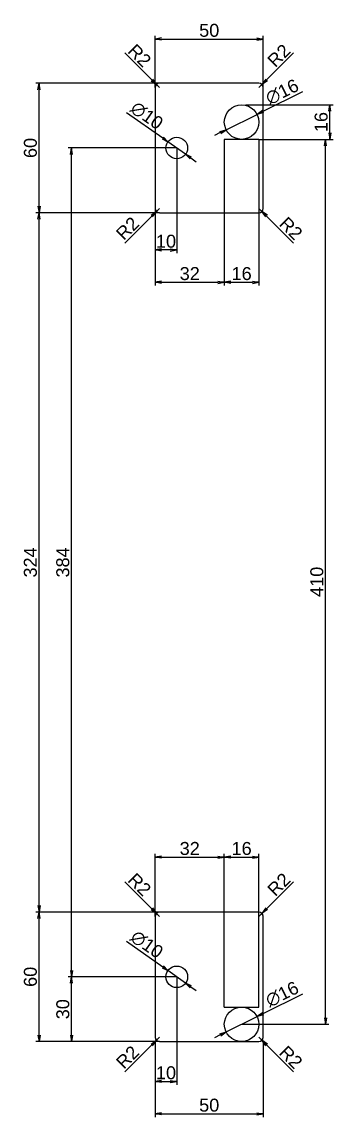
# Model space of a CAD drawing. Header units: inches. Extents: x -878 to 320, y -1900 to 282.
# Drawn here: x -492 to -348, y -1900 to -1392 of the extents above; entities that cross this region are included whole.
import ezdxf

# ---------------------------------------------------------------- set-up
doc = ezdxf.new("R2010")
doc.units = ezdxf.units.IN
doc.header["$LTSCALE"] = 15
doc.header["$MEASUREMENT"] = 0
doc.header["$PDMODE"] = 3
doc.header["$PDSIZE"] = 5
doc.layers.add('DIM', color=5, linetype='Continuous', lineweight=13)
doc.styles.get("Standard").update_dxf_attribs({"font": 'arial.ttf'})
doc.dimstyles.new('DIM', dxfattribs={"dimscale": 1.5, "dimtxt": 4, "dimasz": 2, "dimexe": 1, "dimexo": 0, "dimtad": 1, "dimdsep": 46, "dimtxsty": 'Standard', "dimblk": 'OPEN', "dimcen": 0, "dimclrd": 5, "dimclre": 5, "dimclrt": 2, "dimazin": 2, "dimtfac": 1, "dimtix": 1, "dimtmove": 0, "dimatfit": 3, "dimldrblk": 'OPEN', "dimfxl": 1, "dimtolj": 1, "dimtzin": 0, "dimlwd": 25, "dimlwe": 25, "dimarcsym": 0})

# ---------------------------------------------------------------- blocks, each defined once
blk = doc.blocks.new('_Open')
at = {"color": 0, "linetype": 'Continuous', "lineweight": -2}
for p, q in [((-1, 0.17), (0, 0)), ((-1, -0.17), (0, 0)), ((0, 0), (-1, 0))]:
    blk.add_line(p, q, dxfattribs=at)
blk = doc.blocks.new('*D147')
at = {"layer": 'Defpoints', "color": 0, "transparency": 16777216}
for p in [(-419.95, -1834.64), (-429.95, -1864.64), (-419.95, -1883.12)]:
    blk.add_point(p, dxfattribs=at)
at = {"layer": 'DIM', "color": 5, "lineweight": 25, "transparency": 16777216}
for p, q in [((-419.95, -1834.64), (-419.95, -1884.62)), ((-429.95, -1864.64), (-429.95, -1884.62)), ((-426.95, -1883.12), (-422.95, -1883.12))]:
    blk.add_line(p, q, dxfattribs=at)
at = {"layer": 'DIM', "color": 5, "lineweight": 25, "transparency": 16777216, "xscale": 3, "yscale": 3, "zscale": 3, "rotation": 180}
blk.add_blockref('_Open', (-429.95, -1883.12), dxfattribs=at)
at = {"layer": 'DIM', "color": 5, "lineweight": 25, "transparency": 16777216, "xscale": 3, "yscale": 3, "zscale": 3}
blk.add_blockref('_Open', (-419.95, -1883.12), dxfattribs=at)
at = {"layer": 'DIM', "color": 2, "transparency": 16777216, "insert": (-424.95, -1879.12), "char_height": 6, "attachment_point": 5}
blk.add_mtext('\\A1;10', dxfattribs=at)
blk = doc.blocks.new('*D148')
at = {"layer": 'Defpoints', "color": 0, "transparency": 16777216}
for p in [(-429.95, -1864.64), (-379.95, -1864.64), (-379.95, -1898.12)]:
    blk.add_point(p, dxfattribs=at)
at = {"layer": 'DIM', "color": 5, "lineweight": 25, "transparency": 16777216}
for p, q in [((-429.95, -1864.64), (-429.95, -1899.62)), ((-379.95, -1864.64), (-379.95, -1899.62)), ((-426.95, -1898.12), (-382.95, -1898.12))]:
    blk.add_line(p, q, dxfattribs=at)
at = {"layer": 'DIM', "color": 5, "lineweight": 25, "transparency": 16777216, "xscale": 3, "yscale": 3, "zscale": 3, "rotation": 180}
blk.add_blockref('_Open', (-429.95, -1898.12), dxfattribs=at)
at = {"layer": 'DIM', "color": 5, "lineweight": 25, "transparency": 16777216, "xscale": 3, "yscale": 3, "zscale": 3}
blk.add_blockref('_Open', (-379.95, -1898.12), dxfattribs=at)
at = {"layer": 'DIM', "color": 2, "transparency": 16777216, "insert": (-404.95, -1894.12), "char_height": 6, "attachment_point": 5}
blk.add_mtext('\\A1;50', dxfattribs=at)
blk = doc.blocks.new('*D150')
at = {"layer": 'Defpoints', "color": 0, "transparency": 16777216}
for p in [(-424.02, -1831.74), (-415.87, -1837.54)]:
    blk.add_point(p, dxfattribs=at)
at = {"layer": 'DIM', "color": 5, "lineweight": 25, "transparency": 16777216}
for p, q in [((-443.17, -1818.13), (-426.47, -1830)), ((-415.87, -1837.54), (-424.02, -1831.74)), ((-413.43, -1839.27), (-410.98, -1841.01))]:
    blk.add_line(p, q, dxfattribs=at)
at = {"layer": 'DIM', "color": 5, "lineweight": 25, "transparency": 16777216, "xscale": 3, "yscale": 3, "zscale": 3}
for p, rotation in [((-424.02, -1831.74), 324.5901381980799), ((-415.87, -1837.54), 144.5901381980799)]:
    blk.add_blockref('_Open', p, dxfattribs=dict(at, rotation=rotation))
at = {"layer": 'DIM', "color": 2, "transparency": 16777216, "insert": (-433.83, -1819.65), "char_height": 6, "attachment_point": 5, "rotation": 324.5901}
blk.add_mtext('\\A1;∅10', dxfattribs=at)
blk = doc.blocks.new('*D151')
at = {"layer": 'Defpoints', "color": 0, "transparency": 16777216}
for p in [(-424.02, -1447.74), (-415.87, -1453.54)]:
    blk.add_point(p, dxfattribs=at)
at = {"layer": 'DIM', "color": 5, "lineweight": 25, "transparency": 16777216}
for p, q in [((-443.17, -1434.13), (-426.47, -1446)), ((-415.87, -1453.54), (-424.02, -1447.74)), ((-413.43, -1455.27), (-410.98, -1457.01))]:
    blk.add_line(p, q, dxfattribs=at)
at = {"layer": 'DIM', "color": 5, "lineweight": 25, "transparency": 16777216, "xscale": 3, "yscale": 3, "zscale": 3}
for p, rotation in [((-424.02, -1447.74), 324.5901381980779), ((-415.87, -1453.54), 144.5901381980778)]:
    blk.add_blockref('_Open', p, dxfattribs=dict(at, rotation=rotation))
at = {"layer": 'DIM', "color": 2, "transparency": 16777216, "insert": (-433.83, -1435.65), "char_height": 6, "attachment_point": 5, "rotation": 324.5901}
blk.add_mtext('\\A1;∅10', dxfattribs=at)
blk = doc.blocks.new('*D152')
at = {"layer": 'Defpoints', "color": 0, "transparency": 16777216}
for p in [(-382.78, -1435.09), (-397.12, -1442.19)]:
    blk.add_point(p, dxfattribs=at)
at = {"layer": 'DIM', "color": 5, "lineweight": 25, "transparency": 16777216}
for p, q in [((-361.73, -1424.66), (-380.09, -1433.76)), ((-397.12, -1442.19), (-382.78, -1435.09)), ((-399.81, -1443.52), (-402.49, -1444.85))]:
    blk.add_line(p, q, dxfattribs=at)
at = {"layer": 'DIM', "color": 5, "lineweight": 25, "transparency": 16777216, "xscale": 3, "yscale": 3, "zscale": 3}
for p, rotation in [((-382.78, -1435.09), 206.3576592580055), ((-397.12, -1442.19), 26.35765925800555)]:
    blk.add_blockref('_Open', p, dxfattribs=dict(at, rotation=rotation))
at = {"layer": 'DIM', "color": 2, "transparency": 16777216, "insert": (-371.19, -1424.69), "char_height": 6, "attachment_point": 5, "rotation": 26.3577}
blk.add_mtext('\\A1;∅16', dxfattribs=at)
blk = doc.blocks.new('*D153')
at = {"layer": 'Defpoints', "color": 0, "transparency": 16777216}
for p in [(-382.78, -1853.09), (-397.12, -1860.19)]:
    blk.add_point(p, dxfattribs=at)
at = {"layer": 'DIM', "color": 5, "lineweight": 25, "transparency": 16777216}
for p, q in [((-361.73, -1842.66), (-380.09, -1851.76)), ((-397.12, -1860.19), (-382.78, -1853.09)), ((-399.81, -1861.52), (-402.49, -1862.85))]:
    blk.add_line(p, q, dxfattribs=at)
at = {"layer": 'DIM', "color": 5, "lineweight": 25, "transparency": 16777216, "xscale": 3, "yscale": 3, "zscale": 3}
for p, rotation in [((-382.78, -1853.09), 206.3576592580048), ((-397.12, -1860.19), 26.35765925800483)]:
    blk.add_blockref('_Open', p, dxfattribs=dict(at, rotation=rotation))
at = {"layer": 'DIM', "color": 2, "transparency": 16777216, "insert": (-371.19, -1842.69), "char_height": 6, "attachment_point": 5, "rotation": 26.3577}
blk.add_mtext('\\A1;∅16', dxfattribs=at)
blk = doc.blocks.new('*D154')
at = {"layer": 'Defpoints', "color": 0, "transparency": 16777216}
for p in [(-380.53, -1805.22), (-381.95, -1806.64)]:
    blk.add_point(p, dxfattribs=at)
at = {"layer": 'DIM', "color": 5, "lineweight": 25, "transparency": 16777216}
for p, q in [((-365.87, -1790.56), (-378.41, -1803.1)), ((-381.95, -1806.64), (-380.53, -1805.22))]:
    blk.add_line(p, q, dxfattribs=at)
blk.add_arc((-381.95, -1806.64), 2, 2.0282, 90, dxfattribs=at)
at = {"layer": 'DIM', "color": 5, "lineweight": 25, "transparency": 16777216, "xscale": 3, "yscale": 3, "zscale": 3, "rotation": 224.9999999999954}
blk.add_blockref('_Open', (-380.53, -1805.22), dxfattribs=at)
at = {"layer": 'DIM', "color": 2, "transparency": 16777216, "insert": (-372.72, -1791.83), "char_height": 6, "attachment_point": 5, "rotation": 45}
blk.add_mtext('\\A1;R2', dxfattribs=at)
blk = doc.blocks.new('*D155')
at = {"layer": 'Defpoints', "color": 0, "transparency": 16777216}
for p in [(-429.36, -1864.05), (-427.95, -1862.64)]:
    blk.add_point(p, dxfattribs=at)
at = {"layer": 'DIM', "color": 5, "lineweight": 25, "transparency": 16777216}
for p, q in [((-444.03, -1878.72), (-431.48, -1866.17)), ((-427.95, -1862.64), (-429.36, -1864.05))]:
    blk.add_line(p, q, dxfattribs=at)
blk.add_arc((-427.95, -1862.64), 2, 182.0282, 270, dxfattribs=at)
at = {"layer": 'DIM', "color": 5, "lineweight": 25, "transparency": 16777216, "xscale": 3, "yscale": 3, "zscale": 3, "rotation": 45}
blk.add_blockref('_Open', (-429.36, -1864.05), dxfattribs=at)
at = {"layer": 'DIM', "color": 2, "transparency": 16777216, "insert": (-442.76, -1871.87), "char_height": 6, "attachment_point": 5, "rotation": 45}
blk.add_mtext('\\A1;R2', dxfattribs=at)
blk = doc.blocks.new('*D156')
at = {"layer": 'Defpoints', "color": 0, "transparency": 16777216}
for p in [(-381.95, -1862.64), (-380.53, -1864.05)]:
    blk.add_point(p, dxfattribs=at)
at = {"layer": 'DIM', "color": 5, "lineweight": 25, "transparency": 16777216}
for p, q in [((-381.95, -1862.64), (-380.53, -1864.05)), ((-365.87, -1878.72), (-378.41, -1866.17))]:
    blk.add_line(p, q, dxfattribs=at)
blk.add_arc((-381.95, -1862.64), 2, 270, 357.9718, dxfattribs=at)
at = {"layer": 'DIM', "color": 5, "lineweight": 25, "transparency": 16777216, "xscale": 3, "yscale": 3, "zscale": 3, "rotation": 135.0000000000046}
blk.add_blockref('_Open', (-380.53, -1864.05), dxfattribs=at)
at = {"layer": 'DIM', "color": 2, "transparency": 16777216, "insert": (-367.13, -1871.87), "char_height": 6, "attachment_point": 5, "rotation": 315}
blk.add_mtext('\\A1;R2', dxfattribs=at)
blk = doc.blocks.new('*D157')
at = {"layer": 'Defpoints', "color": 0, "transparency": 16777216}
for p in [(-429.36, -1805.22), (-427.95, -1806.64)]:
    blk.add_point(p, dxfattribs=at)
at = {"layer": 'DIM', "color": 5, "lineweight": 25, "transparency": 16777216}
for p, q in [((-444.03, -1790.56), (-431.48, -1803.1)), ((-427.95, -1806.64), (-429.36, -1805.22))]:
    blk.add_line(p, q, dxfattribs=at)
blk.add_arc((-427.95, -1806.64), 2, 90, 177.9718, dxfattribs=at)
at = {"layer": 'DIM', "color": 5, "lineweight": 25, "transparency": 16777216, "xscale": 3, "yscale": 3, "zscale": 3, "rotation": 315}
blk.add_blockref('_Open', (-429.36, -1805.22), dxfattribs=at)
at = {"layer": 'DIM', "color": 2, "transparency": 16777216, "insert": (-437.18, -1791.83), "char_height": 6, "attachment_point": 5, "rotation": 315}
blk.add_mtext('\\A1;R2', dxfattribs=at)
blk = doc.blocks.new('*D135')
at = {"layer": 'Defpoints', "color": 0, "transparency": 16777216}
for p in [(-381.95, -1422.64), (-380.53, -1421.22)]:
    blk.add_point(p, dxfattribs=at)
at = {"layer": 'DIM', "color": 5, "lineweight": 25, "transparency": 16777216}
for p, q in [((-365.87, -1406.56), (-378.41, -1419.1)), ((-381.95, -1422.64), (-380.53, -1421.22))]:
    blk.add_line(p, q, dxfattribs=at)
blk.add_arc((-381.95, -1422.64), 2, 2.0282, 90, dxfattribs=at)
at = {"layer": 'DIM', "color": 5, "lineweight": 25, "transparency": 16777216, "xscale": 3, "yscale": 3, "zscale": 3, "rotation": 225.0000000000035}
blk.add_blockref('_Open', (-380.53, -1421.22), dxfattribs=at)
at = {"layer": 'DIM', "color": 2, "transparency": 16777216, "insert": (-372.72, -1407.83), "char_height": 6, "attachment_point": 5, "rotation": 45}
blk.add_mtext('\\A1;R2', dxfattribs=at)
blk = doc.blocks.new('*D136')
at = {"layer": 'Defpoints', "color": 0, "transparency": 16777216}
for p in [(-381.95, -1478.64), (-380.53, -1480.05)]:
    blk.add_point(p, dxfattribs=at)
at = {"layer": 'DIM', "color": 5, "lineweight": 25, "transparency": 16777216}
for p, q in [((-381.95, -1478.64), (-380.53, -1480.05)), ((-365.87, -1494.72), (-378.41, -1482.17))]:
    blk.add_line(p, q, dxfattribs=at)
blk.add_arc((-381.95, -1478.64), 2, 270, 357.9718, dxfattribs=at)
at = {"layer": 'DIM', "color": 5, "lineweight": 25, "transparency": 16777216, "xscale": 3, "yscale": 3, "zscale": 3, "rotation": 135.0000000000046}
blk.add_blockref('_Open', (-380.53, -1480.05), dxfattribs=at)
at = {"layer": 'DIM', "color": 2, "transparency": 16777216, "insert": (-367.13, -1487.87), "char_height": 6, "attachment_point": 5, "rotation": 315}
blk.add_mtext('\\A1;R2', dxfattribs=at)
blk = doc.blocks.new('*D137')
at = {"layer": 'Defpoints', "color": 0, "transparency": 16777216}
for p in [(-429.36, -1480.05), (-427.95, -1478.64)]:
    blk.add_point(p, dxfattribs=at)
at = {"layer": 'DIM', "color": 5, "lineweight": 25, "transparency": 16777216}
for p, q in [((-427.95, -1478.64), (-429.36, -1480.05)), ((-444.03, -1494.72), (-431.48, -1482.17))]:
    blk.add_line(p, q, dxfattribs=at)
blk.add_arc((-427.95, -1478.64), 2, 182.0282, 270, dxfattribs=at)
at = {"layer": 'DIM', "color": 5, "lineweight": 25, "transparency": 16777216, "xscale": 3, "yscale": 3, "zscale": 3, "rotation": 45}
blk.add_blockref('_Open', (-429.36, -1480.05), dxfattribs=at)
at = {"layer": 'DIM', "color": 2, "transparency": 16777216, "insert": (-442.76, -1487.87), "char_height": 6, "attachment_point": 5, "rotation": 45}
blk.add_mtext('\\A1;R2', dxfattribs=at)
blk = doc.blocks.new('*D138')
at = {"layer": 'Defpoints', "color": 0, "transparency": 16777216}
for p in [(-429.36, -1421.22), (-427.95, -1422.64)]:
    blk.add_point(p, dxfattribs=at)
at = {"layer": 'DIM', "color": 5, "lineweight": 25, "transparency": 16777216}
for p, q in [((-444.03, -1406.56), (-431.48, -1419.1)), ((-427.95, -1422.64), (-429.36, -1421.22))]:
    blk.add_line(p, q, dxfattribs=at)
blk.add_arc((-427.95, -1422.64), 2, 90, 177.9718, dxfattribs=at)
at = {"layer": 'DIM', "color": 5, "lineweight": 25, "transparency": 16777216, "xscale": 3, "yscale": 3, "zscale": 3, "rotation": 314.9999999999977}
blk.add_blockref('_Open', (-429.36, -1421.22), dxfattribs=at)
at = {"layer": 'DIM', "color": 2, "transparency": 16777216, "insert": (-437.18, -1407.83), "char_height": 6, "attachment_point": 5, "rotation": 315}
blk.add_mtext('\\A1;R2', dxfattribs=at)
blk = doc.blocks.new('*D139')
at = {"layer": 'Defpoints', "color": 0, "transparency": 16777216}
for p in [(-468.68, -1834.64), (-419.95, -1834.64), (-427.95, -1864.64)]:
    blk.add_point(p, dxfattribs=at)
at = {"layer": 'DIM', "color": 5, "lineweight": 25, "transparency": 16777216}
for p, q in [((-419.95, -1834.64), (-470.18, -1834.64)), ((-468.68, -1861.64), (-468.68, -1837.64)), ((-427.95, -1864.64), (-470.18, -1864.64))]:
    blk.add_line(p, q, dxfattribs=at)
at = {"layer": 'DIM', "color": 5, "lineweight": 25, "transparency": 16777216, "xscale": 3, "yscale": 3, "zscale": 3}
for p, rotation in [((-468.68, -1834.64), 90), ((-468.68, -1864.64), 270)]:
    blk.add_blockref('_Open', p, dxfattribs=dict(at, rotation=rotation))
at = {"layer": 'DIM', "color": 2, "transparency": 16777216, "insert": (-472.68, -1849.64), "char_height": 6, "attachment_point": 5, "rotation": 90}
blk.add_mtext('\\A1;30', dxfattribs=at)
blk = doc.blocks.new('*D140')
at = {"layer": 'Defpoints', "color": 0, "transparency": 16777216}
for p in [(-468.68, -1450.64), (-419.95, -1450.64), (-419.95, -1834.64)]:
    blk.add_point(p, dxfattribs=at)
at = {"layer": 'DIM', "color": 5, "lineweight": 25, "transparency": 16777216}
for p, q in [((-419.95, -1450.64), (-470.18, -1450.64)), ((-468.68, -1831.64), (-468.68, -1453.64)), ((-419.95, -1834.64), (-470.18, -1834.64))]:
    blk.add_line(p, q, dxfattribs=at)
at = {"layer": 'DIM', "color": 5, "lineweight": 25, "transparency": 16777216, "xscale": 3, "yscale": 3, "zscale": 3}
for p, rotation in [((-468.68, -1450.64), 90), ((-468.68, -1834.64), 270)]:
    blk.add_blockref('_Open', p, dxfattribs=dict(at, rotation=rotation))
at = {"layer": 'DIM', "color": 2, "transparency": 16777216, "insert": (-472.68, -1642.64), "char_height": 6, "attachment_point": 5, "rotation": 90}
blk.add_mtext('\\A1;384', dxfattribs=at)
blk = doc.blocks.new('*D141')
at = {"layer": 'Defpoints', "color": 0, "transparency": 16777216}
for p in [(-483.68, -1804.64), (-427.95, -1804.64), (-427.95, -1864.64)]:
    blk.add_point(p, dxfattribs=at)
at = {"layer": 'DIM', "color": 5, "lineweight": 25, "transparency": 16777216}
for p, q in [((-427.95, -1804.64), (-485.18, -1804.64)), ((-483.68, -1861.64), (-483.68, -1807.64)), ((-427.95, -1864.64), (-485.18, -1864.64))]:
    blk.add_line(p, q, dxfattribs=at)
at = {"layer": 'DIM', "color": 5, "lineweight": 25, "transparency": 16777216, "xscale": 3, "yscale": 3, "zscale": 3}
for p, rotation in [((-483.68, -1804.64), 90), ((-483.68, -1864.64), 270)]:
    blk.add_blockref('_Open', p, dxfattribs=dict(at, rotation=rotation))
at = {"layer": 'DIM', "color": 2, "transparency": 16777216, "insert": (-487.68, -1834.64), "char_height": 6, "attachment_point": 5, "rotation": 90}
blk.add_mtext('\\A1;60', dxfattribs=at)
blk = doc.blocks.new('*D142')
at = {"layer": 'Defpoints', "color": 0, "transparency": 16777216}
for p in [(-483.68, -1480.64), (-427.95, -1480.64), (-427.95, -1804.64)]:
    blk.add_point(p, dxfattribs=at)
at = {"layer": 'DIM', "color": 5, "lineweight": 25, "transparency": 16777216}
for p, q in [((-427.95, -1480.64), (-485.18, -1480.64)), ((-483.68, -1801.64), (-483.68, -1483.64)), ((-427.95, -1804.64), (-485.18, -1804.64))]:
    blk.add_line(p, q, dxfattribs=at)
at = {"layer": 'DIM', "color": 5, "lineweight": 25, "transparency": 16777216, "xscale": 3, "yscale": 3, "zscale": 3}
for p, rotation in [((-483.68, -1480.64), 90), ((-483.68, -1804.64), 270)]:
    blk.add_blockref('_Open', p, dxfattribs=dict(at, rotation=rotation))
at = {"layer": 'DIM', "color": 2, "transparency": 16777216, "insert": (-487.68, -1642.64), "char_height": 6, "attachment_point": 5, "rotation": 90}
blk.add_mtext('\\A1;324', dxfattribs=at)
blk = doc.blocks.new('*D143')
at = {"layer": 'Defpoints', "color": 0, "transparency": 16777216}
for p in [(-483.68, -1420.64), (-427.95, -1420.64), (-427.95, -1480.64)]:
    blk.add_point(p, dxfattribs=at)
at = {"layer": 'DIM', "color": 5, "lineweight": 25, "transparency": 16777216}
for p, q in [((-427.95, -1420.64), (-485.18, -1420.64)), ((-483.68, -1477.64), (-483.68, -1423.64)), ((-427.95, -1480.64), (-485.18, -1480.64))]:
    blk.add_line(p, q, dxfattribs=at)
at = {"layer": 'DIM', "color": 5, "lineweight": 25, "transparency": 16777216, "xscale": 3, "yscale": 3, "zscale": 3}
for p, rotation in [((-483.68, -1420.64), 90), ((-483.68, -1480.64), 270)]:
    blk.add_blockref('_Open', p, dxfattribs=dict(at, rotation=rotation))
at = {"layer": 'DIM', "color": 2, "transparency": 16777216, "insert": (-487.68, -1450.64), "char_height": 6, "attachment_point": 5, "rotation": 90}
blk.add_mtext('\\A1;60', dxfattribs=at)
blk = doc.blocks.new('*D144')
at = {"layer": 'Defpoints', "color": 0, "transparency": 16777216}
for p in [(-381.95, -1446.64), (-351.13, -1446.64), (-389.95, -1856.64)]:
    blk.add_point(p, dxfattribs=at)
at = {"layer": 'DIM', "color": 5, "lineweight": 25, "transparency": 16777216}
for p, q in [((-381.95, -1446.64), (-349.63, -1446.64)), ((-351.13, -1853.64), (-351.13, -1449.64)), ((-389.95, -1856.64), (-349.63, -1856.64))]:
    blk.add_line(p, q, dxfattribs=at)
at = {"layer": 'DIM', "color": 5, "lineweight": 25, "transparency": 16777216, "xscale": 3, "yscale": 3, "zscale": 3}
for p, rotation in [((-351.13, -1446.64), 90), ((-351.13, -1856.64), 270)]:
    blk.add_blockref('_Open', p, dxfattribs=dict(at, rotation=rotation))
at = {"layer": 'DIM', "color": 2, "transparency": 16777216, "insert": (-355.13, -1651.64), "char_height": 6, "attachment_point": 5, "rotation": 90}
blk.add_mtext('\\A1;410', dxfattribs=at)
blk = doc.blocks.new('*D149')
at = {"layer": 'Defpoints', "color": 0, "transparency": 16777216}
for p in [(-387.95, -1430.64), (-349.13, -1430.64), (-379.95, -1446.64)]:
    blk.add_point(p, dxfattribs=at)
at = {"layer": 'DIM', "color": 5, "lineweight": 25, "transparency": 16777216}
for p, q in [((-387.95, -1430.64), (-347.63, -1430.64)), ((-349.13, -1443.64), (-349.13, -1433.64)), ((-379.95, -1446.64), (-347.63, -1446.64))]:
    blk.add_line(p, q, dxfattribs=at)
at = {"layer": 'DIM', "color": 5, "lineweight": 25, "transparency": 16777216, "xscale": 3, "yscale": 3, "zscale": 3}
for p, rotation in [((-349.13, -1430.64), 90), ((-349.13, -1446.64), 270)]:
    blk.add_blockref('_Open', p, dxfattribs=dict(at, rotation=rotation))
at = {"layer": 'DIM', "color": 2, "transparency": 16777216, "insert": (-353.13, -1438.64), "char_height": 6, "attachment_point": 5, "rotation": 90}
blk.add_mtext('\\A1;16', dxfattribs=at)
blk = doc.blocks.new('*D145')
at = {"layer": 'Defpoints', "color": 0, "transparency": 16777216}
for p in [(-419.95, -1450.64), (-429.95, -1478.64), (-429.95, -1497.87)]:
    blk.add_point(p, dxfattribs=at)
at = {"layer": 'DIM', "color": 5, "lineweight": 25, "transparency": 16777216}
for p, q in [((-419.95, -1450.64), (-419.95, -1499.37)), ((-429.95, -1478.64), (-429.95, -1499.37)), ((-422.95, -1497.87), (-426.95, -1497.87))]:
    blk.add_line(p, q, dxfattribs=at)
at = {"layer": 'DIM', "color": 5, "lineweight": 25, "transparency": 16777216, "xscale": 3, "yscale": 3, "zscale": 3, "rotation": 180}
blk.add_blockref('_Open', (-429.95, -1497.87), dxfattribs=at)
at = {"layer": 'DIM', "color": 5, "lineweight": 25, "transparency": 16777216, "xscale": 3, "yscale": 3, "zscale": 3}
blk.add_blockref('_Open', (-419.95, -1497.87), dxfattribs=at)
at = {"layer": 'DIM', "color": 2, "transparency": 16777216, "insert": (-424.95, -1493.87), "char_height": 6, "attachment_point": 5}
blk.add_mtext('\\A1;10', dxfattribs=at)
blk = doc.blocks.new('*D146')
at = {"layer": 'Defpoints', "color": 0, "transparency": 16777216}
for p in [(-429.95, -1478.64), (-397.95, -1480.64), (-397.95, -1512.87)]:
    blk.add_point(p, dxfattribs=at)
at = {"layer": 'DIM', "color": 5, "lineweight": 25, "transparency": 16777216}
for p, q in [((-429.95, -1478.64), (-429.95, -1514.37)), ((-397.95, -1480.64), (-397.95, -1514.37)), ((-426.95, -1512.87), (-400.95, -1512.87))]:
    blk.add_line(p, q, dxfattribs=at)
at = {"layer": 'DIM', "color": 5, "lineweight": 25, "transparency": 16777216, "xscale": 3, "yscale": 3, "zscale": 3, "rotation": 180}
blk.add_blockref('_Open', (-429.95, -1512.87), dxfattribs=at)
at = {"layer": 'DIM', "color": 5, "lineweight": 25, "transparency": 16777216, "xscale": 3, "yscale": 3, "zscale": 3}
blk.add_blockref('_Open', (-397.95, -1512.87), dxfattribs=at)
at = {"layer": 'DIM', "color": 2, "transparency": 16777216, "insert": (-413.95, -1508.87), "char_height": 6, "attachment_point": 5}
blk.add_mtext('\\A1;32', dxfattribs=at)
blk = doc.blocks.new('*D134')
at = {"layer": 'Defpoints', "color": 0, "transparency": 16777216}
for p in [(-397.95, -1480.64), (-381.95, -1480.64), (-381.95, -1512.87)]:
    blk.add_point(p, dxfattribs=at)
at = {"layer": 'DIM', "color": 5, "lineweight": 25, "transparency": 16777216}
for p, q in [((-397.95, -1480.64), (-397.95, -1514.37)), ((-381.95, -1480.64), (-381.95, -1514.37)), ((-394.95, -1512.87), (-384.95, -1512.87))]:
    blk.add_line(p, q, dxfattribs=at)
at = {"layer": 'DIM', "color": 5, "lineweight": 25, "transparency": 16777216, "xscale": 3, "yscale": 3, "zscale": 3, "rotation": 180}
blk.add_blockref('_Open', (-397.95, -1512.87), dxfattribs=at)
at = {"layer": 'DIM', "color": 5, "lineweight": 25, "transparency": 16777216, "xscale": 3, "yscale": 3, "zscale": 3}
blk.add_blockref('_Open', (-381.95, -1512.87), dxfattribs=at)
at = {"layer": 'DIM', "color": 2, "transparency": 16777216, "insert": (-389.95, -1508.87), "char_height": 6, "attachment_point": 5}
blk.add_mtext('\\A1;16', dxfattribs=at)
blk = doc.blocks.new('*D132')
at = {"layer": 'Defpoints', "color": 0, "transparency": 16777216}
for p in [(-397.95, -1779.2), (-397.95, -1804.64), (-429.95, -1806.64)]:
    blk.add_point(p, dxfattribs=at)
at = {"layer": 'DIM', "color": 5, "lineweight": 25, "transparency": 16777216}
for p, q in [((-429.95, -1806.64), (-429.95, -1777.7)), ((-426.95, -1779.2), (-400.95, -1779.2)), ((-397.95, -1804.64), (-397.95, -1777.7))]:
    blk.add_line(p, q, dxfattribs=at)
at = {"layer": 'DIM', "color": 5, "lineweight": 25, "transparency": 16777216, "xscale": 3, "yscale": 3, "zscale": 3, "rotation": 180}
blk.add_blockref('_Open', (-429.95, -1779.2), dxfattribs=at)
at = {"layer": 'DIM', "color": 5, "lineweight": 25, "transparency": 16777216, "xscale": 3, "yscale": 3, "zscale": 3}
blk.add_blockref('_Open', (-397.95, -1779.2), dxfattribs=at)
at = {"layer": 'DIM', "color": 2, "transparency": 16777216, "insert": (-413.95, -1775.2), "char_height": 6, "attachment_point": 5}
blk.add_mtext('\\A1;32', dxfattribs=at)
blk = doc.blocks.new('*D133')
at = {"layer": 'Defpoints', "color": 0, "transparency": 16777216}
for p in [(-381.95, -1779.2), (-397.95, -1804.64), (-381.95, -1804.64)]:
    blk.add_point(p, dxfattribs=at)
at = {"layer": 'DIM', "color": 5, "lineweight": 25, "transparency": 16777216}
for p, q in [((-397.95, -1804.64), (-397.95, -1777.7)), ((-394.95, -1779.2), (-384.95, -1779.2)), ((-381.95, -1804.64), (-381.95, -1777.7))]:
    blk.add_line(p, q, dxfattribs=at)
at = {"layer": 'DIM', "color": 5, "lineweight": 25, "transparency": 16777216, "xscale": 3, "yscale": 3, "zscale": 3, "rotation": 180}
blk.add_blockref('_Open', (-397.95, -1779.2), dxfattribs=at)
at = {"layer": 'DIM', "color": 5, "lineweight": 25, "transparency": 16777216, "xscale": 3, "yscale": 3, "zscale": 3}
blk.add_blockref('_Open', (-381.95, -1779.2), dxfattribs=at)
at = {"layer": 'DIM', "color": 2, "transparency": 16777216, "insert": (-389.95, -1775.2), "char_height": 6, "attachment_point": 5}
blk.add_mtext('\\A1;16', dxfattribs=at)
blk = doc.blocks.new('*D160')
at = {"layer": 'Defpoints', "color": 0, "transparency": 16777216}
for p in [(-379.95, -1400.17), (-429.95, -1422.64), (-379.95, -1422.64)]:
    blk.add_point(p, dxfattribs=at)
at = {"layer": 'DIM', "color": 5, "lineweight": 25, "transparency": 16777216}
for p, q in [((-429.95, -1422.64), (-429.95, -1398.67)), ((-426.95, -1400.17), (-382.95, -1400.17)), ((-379.95, -1422.64), (-379.95, -1398.67))]:
    blk.add_line(p, q, dxfattribs=at)
at = {"layer": 'DIM', "color": 5, "lineweight": 25, "transparency": 16777216, "xscale": 3, "yscale": 3, "zscale": 3, "rotation": 180}
blk.add_blockref('_Open', (-429.95, -1400.17), dxfattribs=at)
at = {"layer": 'DIM', "color": 5, "lineweight": 25, "transparency": 16777216, "xscale": 3, "yscale": 3, "zscale": 3}
blk.add_blockref('_Open', (-379.95, -1400.17), dxfattribs=at)
at = {"layer": 'DIM', "color": 2, "transparency": 16777216, "insert": (-404.95, -1396.17), "char_height": 6, "attachment_point": 5}
blk.add_mtext('\\A1;50', dxfattribs=at)

msp = doc.modelspace()

# ---------------------------------------------------------------- linework, layer by layer
for p, q in [((-381.949, -1420.639), (-427.949, -1420.639)), ((-429.949, -1422.639), (-429.949, -1478.639)), ((-379.949, -1478.639), (-379.949, -1422.639)), ((-427.949, -1480.639), (-381.949, -1480.639)), ((-381.949, -1804.639), (-427.949, -1804.639)), ((-429.949, -1806.639), (-429.949, -1862.639)), ((-379.949, -1862.639), (-379.949, -1806.639)), ((-427.949, -1864.639), (-381.949, -1864.639))]:
    msp.add_line(p, q)
at = {"color": 1}
for p, q in [((-381.949, -1446.639), (-397.949, -1446.639)), ((-397.949, -1446.639), (-397.949, -1480.639)), ((-381.949, -1446.639), (-381.949, -1480.639)), ((-397.949, -1848.639), (-397.949, -1804.639)), ((-381.949, -1848.639), (-381.949, -1804.639)), ((-397.949, -1848.639), (-381.949, -1848.639))]:
    msp.add_line(p, q, dxfattribs=at)
for centre in [(-389.949, -1438.639), (-389.949, -1856.639)]:
    msp.add_circle(centre, 8, dxfattribs=at)
for centre in [(-419.949, -1450.639), (-419.949, -1834.639)]:
    msp.add_circle(centre, 5)
for centre, start, end in [((-427.949, -1422.639), 90, 180), ((-381.949, -1422.639), 0, 90), ((-427.949, -1478.639), 180, 270), ((-381.949, -1478.639), 270, 0), ((-427.949, -1806.639), 90, 180), ((-381.949, -1806.639), 0, 90), ((-427.949, -1862.639), 180, 270), ((-381.949, -1862.639), 270, 0)]:
    msp.add_arc(centre, 2, start, end)

# ---------------------------------------------------------------- dimensions: what is measured, and where the dimension line sits
at = {"layer": 'DIM'}
dim = msp.add_linear_dim(base=(-379.949, -1400.168), p1=(-429.949, -1422.639), p2=(-379.949, -1422.639), dimstyle='DIM', dxfattribs=at)
dim.commit()
dim.dimension.update_dxf_attribs({"geometry": '*D160', "text_midpoint": (-404.949, -1396.167)})
for center, mpoint, picture, middle in [((-427.949, -1422.639), (-429.363, -1421.225), '*D138', (-439.97, -1410.618)), ((-381.949, -1422.639), (-380.535, -1421.225), '*D135', (-369.928, -1410.618)), ((-427.949, -1478.639), (-429.363, -1480.053), '*D137', (-439.97, -1490.66)), ((-381.949, -1478.639), (-380.535, -1480.053), '*D136', (-369.928, -1490.66)), ((-427.949, -1806.639), (-429.363, -1805.225), '*D157', (-439.97, -1794.618)), ((-381.949, -1806.639), (-380.535, -1805.225), '*D154', (-369.928, -1794.618)), ((-427.949, -1862.639), (-429.363, -1864.053), '*D155', (-439.97, -1874.66)), ((-381.949, -1862.639), (-380.535, -1864.053), '*D156', (-369.928, -1874.66))]:
    dim = msp.add_radius_dim(center=center, mpoint=mpoint, dimstyle='DIM', dxfattribs=at)
    dim.commit()
    dim.dimension.update_dxf_attribs({"geometry": picture, "text_midpoint": middle, "dimtype": 164})
for base, p1, p2, angle, picture, middle in [((-483.675, -1420.639), (-427.949, -1480.639), (-427.949, -1420.639), 90, '*D143', (-487.676, -1450.639)), ((-349.128, -1430.639), (-379.949, -1446.639), (-387.949, -1430.639), 90, '*D149', (-353.129, -1438.639)), ((-468.675, -1450.639), (-419.949, -1834.639), (-419.949, -1450.639), 90, '*D140', (-472.678, -1642.639)), ((-483.675, -1480.639), (-427.949, -1804.639), (-427.949, -1480.639), 90, '*D142', (-487.678, -1642.639)), ((-381.949, -1512.868), (-397.949, -1480.639), (-381.949, -1480.639), 180, '*D134', (-389.949, -1508.867)), ((-381.949, -1779.2), (-397.949, -1804.639), (-381.949, -1804.639), 180, '*D133', (-389.949, -1775.199))]:
    dim = msp.add_linear_dim(base=base, p1=p1, p2=p2, angle=angle, dimstyle='DIM', override={"dimtmove": 1}, dxfattribs=at)
    dim.commit()
    dim.dimension.update_dxf_attribs({"geometry": picture, "text_midpoint": middle})
for p1, p2, picture, middle in [((-397.117, -1442.191), (-382.78, -1435.087), '*D152', (-369.34, -1428.428)), ((-415.874, -1453.536), (-424.024, -1447.742), '*D151', (-436.249, -1439.051)), ((-415.874, -1837.536), (-424.024, -1831.742), '*D150', (-436.249, -1823.051)), ((-397.117, -1860.191), (-382.78, -1853.087), '*D153', (-369.34, -1846.428))]:
    dim = msp.add_diameter_dim_2p(p1=p1, p2=p2, dimstyle='DIM', dxfattribs=at)
    dim.commit()
    dim.dimension.update_dxf_attribs({"geometry": picture, "text_midpoint": middle, "dimtype": 163})
for base, p1, p2, angle, picture, middle in [((-429.949, -1497.868), (-419.949, -1450.639), (-429.949, -1478.639), 180, '*D145', (-424.949, -1493.867)), ((-351.128, -1446.639), (-389.949, -1856.639), (-381.949, -1446.639), 90, '*D144', (-355.129, -1651.639)), ((-397.949, -1512.868), (-429.949, -1478.639), (-397.949, -1480.639), 180, '*D146', (-413.949, -1508.865)), ((-397.949, -1779.2), (-429.949, -1806.639), (-397.949, -1804.639), 180, '*D132', (-413.949, -1775.197)), ((-483.675, -1804.639), (-427.949, -1864.639), (-427.949, -1804.639), 90, '*D141', (-487.676, -1834.639)), ((-468.675, -1834.639), (-427.949, -1864.639), (-419.949, -1834.639), 90, '*D139', (-472.678, -1849.639)), ((-419.949, -1883.119), (-429.949, -1864.639), (-419.949, -1834.639), 180, '*D147', (-424.949, -1879.118)), ((-379.949, -1898.119), (-429.949, -1864.639), (-379.949, -1864.639), 180, '*D148', (-404.949, -1894.118))]:
    dim = msp.add_linear_dim(base=base, p1=p1, p2=p2, angle=angle, dimstyle='DIM', dxfattribs=at)
    dim.commit()
    dim.dimension.update_dxf_attribs({"geometry": picture, "text_midpoint": middle})

doc.saveas('drawing.dxf')
